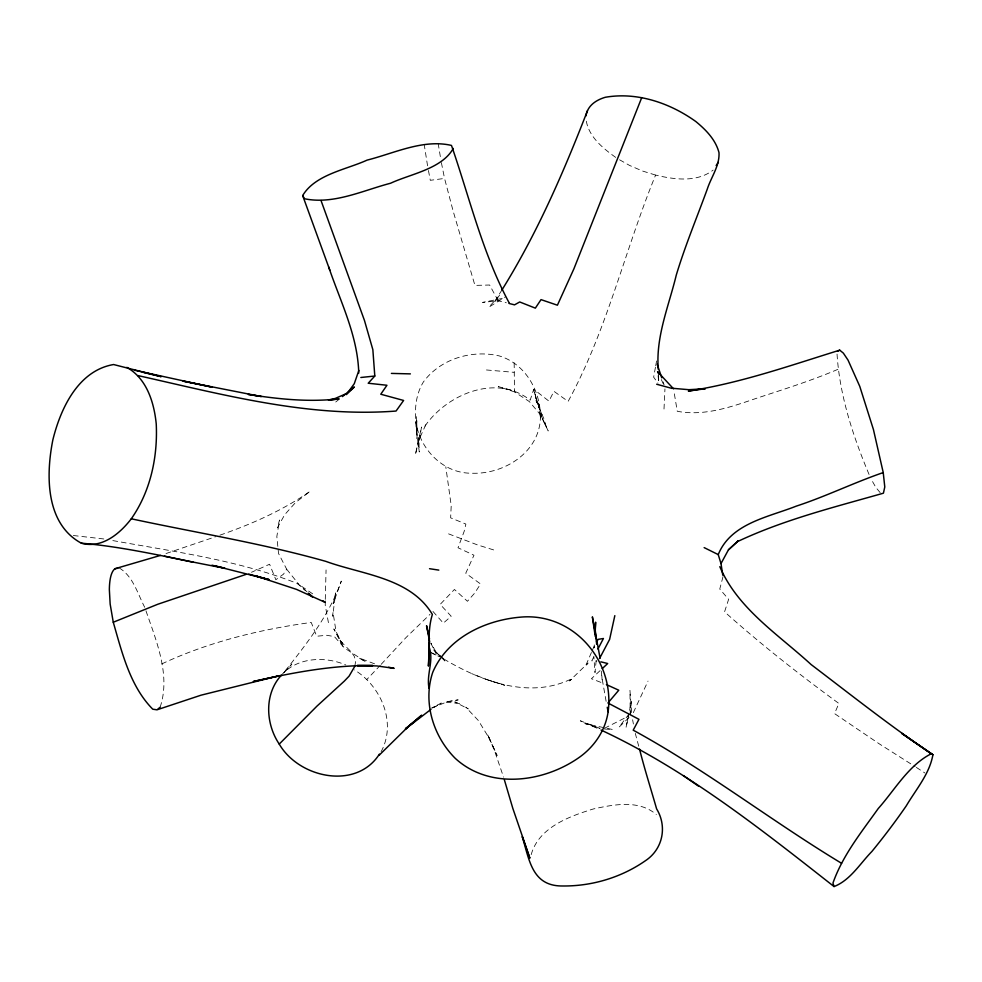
<?xml version="1.0" encoding="UTF-8"?>
<svg xmlns="http://www.w3.org/2000/svg" width="982" height="982" viewBox="0 0 982 982"><rect width="100%" height="100%" fill="white"/><g stroke="black" fill="none" stroke-linecap="round" stroke-linejoin="round"><path stroke-width="0.74" stroke-dasharray="4.91 3.68" d="M325.275 600.849L325.238 605.256L328.528 623.214M325.288 599.376L326.061 569.941M664.004 409.015L664.949 388.921M594.27 644.867L594.098 647.887L595.62 642.707M630.346 714.773L631.352 701.639L626 727.564L628.468 716.639M596.184 660.469L594.994 672.572L593.84 656.504M514.175 362.824L514.47 391.879L529.372 401.601L540.554 414.895L548.202 430.963L539.437 412.047L546.434 427.379L543.868 418.7L536.037 400.546L541.892 414.76L535.313 396.605L539.216 407.395L538.725 403.688L540.468 418.909C541.18 392.051 525.959 363.831 499.114 355.877C471.667 349.531 440.292 358.872 423.365 382.01C410.427 403.295 416.491 428.79 419.289 452.002L418.774 437.567L418.295 446.601L421.499 427.035L415.349 454.776L419.216 439.126L426.127 424.015L424.789 426.335C446.908 394.187 496.315 373.27 530.17 400.202L533.742 389.24L548.95 401.147L553.922 391.315L568.124 401.405C607.036 330.161 624.896 249.907 655.595 175.078C674.364 179.559 696.729 182.689 713.141 170.107M540.407 415.411C541.119 451.303 504.687 474.662 471.667 473.214C442.833 473.459 419.572 448.872 415.791 421.266M837.045 354.072C839.684 396.483 853.689 438.23 870.248 477.264M354.772 666.373L355.705 661.021L354.244 656.295L350.942 651.606L339.134 639.748L342.288 643.161L333.819 628.934L343.283 647.126L336.004 631.303L333.008 612.191L332.677 616.18L335.672 592.919L333.156 603.697L341.294 581.123C329.044 615.677 306.028 644.646 283.516 673.014L291.826 664.127L282.914 673.468M655.448 367.207L653.644 377.162L657.977 383.176M655.706 365.795L656.737 360.099M722.998 576.667L719.769 589.053L728.619 599.327L724.569 611.823C761.001 644.413 799.434 674.622 838.886 703.456L834.54 713.595L878.964 743.656L915.126 766.611M531.201 854.622C538.688 827.495 568.959 816.459 593.251 808.996C613.713 804.491 638.975 799.483 656.344 814.569M381.09 751.746C396.863 722.813 381.139 686.087 354.379 669.92M160.103 707.261C171.114 674.622 155.721 639.54 145.226 608.668M591.409 652.502L585.382 666.483L588.034 663.059L569.523 680.931L572.592 678.329C529.666 700.129 480.407 681.017 442.195 658.05M592.011 651.103L595.018 644.106M633.329 712.637L648.022 681.091M593.815 656.909L591.765 660.849L596.872 661.095M501.962 289.923L493.823 302.886L499.912 294.968L488.864 307.157L505.509 296.81M219.907 535.165C251.564 524.179 282.632 510.48 310.189 491.245L295.447 502.649L284.743 514.629L277.366 527.837L279.514 520.018L276.838 536.577L278.532 553.455L286.658 569.179L283.503 574.163L275.844 579.736L269.596 564.245L251.466 572.285M629.081 713.902L618.991 727.22L629.536 717.056M380.304 665.305L366.777 679.556M381.188 664.311L405.947 637.625L429.993 614.351M281.122 675.481C296.883 657.228 324.784 655.939 345.811 664.974M600.1 670.62L591.397 678.734L603.672 683.435M335.746 402.006L341.343 397.477M433.455 707.641L441.262 703.038L431.97 707.924M604.495 728.263L628.664 716.05M431.699 708.12L447.191 701.774L458.152 699.884L444.723 702.093L460.325 703.615L454.789 701.934L468.242 708.894L465.775 707.163L478.406 720.579L489.38 738.55L497.113 755.502L487.845 735.125L494.351 750.211L503.545 777.143M161.797 663.906C208.638 641.958 260.107 629.376 311.245 622.453L316.67 636.238L326.687 635.28L334.371 636.569L344.449 647.96L366.016 662.064L359.031 657.94L374.719 663.869M837.842 369.367C810.997 380.881 783.022 389.498 755.33 398.68C730.424 407.211 703.885 416.356 677.273 411.286L673.775 390.32M306.949 591.753L297.607 583.59C237.877 559.924 173.63 551.651 110.77 540.21M166.019 553.541L215.795 536.663M502.219 298.442L482.567 302.419L498.156 300.725L506.344 302.787M498.156 300.725L489.613 285.013L474.932 285.406L453.181 211.216L444.551 178.442L430.3 180.307L427.833 167.259M604.507 729.025L612.645 729.528L584.891 723.574L599.953 728.558M486.446 369.969L514.016 372.325M73.319 535.521L103.81 538.971M655.595 175.078L642.51 171.015L629.585 165.442L616.905 158.286M493.639 549.92L477.35 544.863L446.196 532.956M486.925 679.569L504.687 685.252L488.287 680.145L471.777 673.664M599.867 728.313L580.301 720.8L598.443 728.828M431.528 652.846L439.666 656.798M430.128 652.171L439.519 656.737M119.276 567.977C133.159 576.299 137.615 593.717 144.698 607.281M916.341 767.408L924.798 772.932M312.681 593.852L297.607 583.59L305.058 590.28M615.677 157.378C603.132 148.392 589.237 137.247 586.328 121.216M443.741 658.775L433.332 649.691L444.858 660.947L442.772 658.762M441.74 657.67L435.492 651.115L431.086 643.21M432.964 611.455L443.324 623.128L451.204 616.254L440.169 604.396L454.433 589.47L467.457 601.279L474.748 593.018L480.566 583.959L465.738 573.255L473.975 555.235L458.017 547.76L464.13 531.471L465.885 524.069L450.64 517.833L451.217 505.62L445.791 466.769M880.191 492.657L875.809 487.367L870.874 478.627M286.658 569.179L298.062 583.406M430.853 643.222L436.217 654.024M661.303 379.568L663.771 384.846M487.845 735.125L489.38 738.55M663.145 381.961L664.077 384.723M638.717 746.197L635.293 733.394M441.372 162.619L444.551 178.442M606.115 701.332L601.806 676.917M427.563 165.811L424.273 144.87M632.617 719.757L633.39 724.016M438.156 143.311L440.599 158.2M631.659 712.564L629.965 690.542L630.223 714.724M601.279 671.123L601.684 675.469M658.1 375.652L658.726 382.931M601.856 675.677L602.076 679.814M658.529 375.394L658.799 382.882M416.601 416.638L416.773 434.486M416.749 420.64L417.043 438.647L416.749 420.64M514.568 391.106L514.47 391.879L498.365 386.626L514.568 391.106M534.625 392.886L533.521 389.51L539.216 407.395L534.625 392.886"/><path stroke-width="1.47" d="M608.128 711.754C614.941 660.481 572.69 611.946 519.932 617.199C484.556 620.317 447.24 638.153 432.731 672.339C422.665 702.351 433.258 736.353 455.255 758.349C489.785 790.08 544.593 782.47 580.301 756.631A74.497 66.727 -8.9 0 0 608.128 711.754L607.257 707.286M429.453 642.351L428.398 666.103C430.006 648.721 427.096 631.414 432.375 614.425C410.39 577.674 362.567 574.716 325.889 561.385C261.936 543.279 196.204 532.76 131.293 518.791C119.694 533.889 101.649 548.913 81.334 543.193C45.356 523.664 45.859 475.079 52.844 439.924C60.577 408.463 78.204 370.582 113.581 364.531L161.195 376.671L143.36 372.423M594.896 634.274L595.608 622.183L595.276 630.419L596.639 644.18M658.308 369.404C655.522 336.9 668.779 306.114 676.279 275.083C685.068 245.93 696.79 217.795 707.236 189.231C711.152 177.042 719.696 165.933 719.008 152.676C715.633 139.677 705.96 129.894 695.894 121.584C670.105 103.049 637.171 91.719 605.317 97.279A74.632 37.193 21.7 0 0 585.996 115.864M614.83 615.64L609.613 639.405L599.499 658.603M358.86 370.41L354.281 383.692L346.388 394.604L354.342 386.969L342.46 396.568M587.494 110.659C563.57 172.353 537.019 233.63 501.962 289.923M453.279 148.417C441.814 169.014 410.55 173.912 390.603 183.229C362.849 190.471 333.536 204.784 304.506 198.757L302.665 195.565C315.259 174.428 346.118 169.702 367.096 160.115C394.248 153.278 423.156 138.867 451.475 145.422C469.666 198.045 482.641 253.601 509.265 303.057M641.725 97.623L573.893 268.859L557.408 305.206L541.033 299.62L535.35 308.139L519.711 301.965L514.531 304.85L509.081 303.475M354.772 666.373L349.089 676.144L344.326 681.115L316.953 706.132L279.244 744.086C298.909 778.014 356.147 790.424 379.396 754.151M931.341 753.71C908.485 765.26 894.897 789.847 878.252 808.53C861.447 832.122 842.654 855.408 832.969 883.039L834.049 886.562C850.363 880.203 860.048 863.559 871.893 851.468C883.96 836.725 895.461 821.541 906.276 805.854C915.924 789.503 929.598 773.865 932.9 754.765L901.66 733.321L932.9 754.765C890.969 726.57 851.308 695.109 811.095 664.532C778.468 634.544 737.801 608.815 719.818 566.663M722.777 575.219L720.997 563.57L718.235 554.597C730.878 523.283 768.231 517.219 796.267 506.135C825.837 496.462 853.837 482.678 883.235 472.575L873.428 429.515L859.753 386.331L848.031 360.112L843.342 353.115L839.72 350.157C789.859 365.623 740.084 383.213 688.345 391.045L705.322 388.749L688.898 389.694L672.4 388.283M597.928 649.016L603.414 638.509L598.333 639.319L596.528 641.577M720.997 563.57L728.448 549.822L738.133 540.959L728.448 549.822M131.293 518.791C150.516 491.356 157.832 457.011 156.236 423.905C154.076 402.411 146.809 378.671 126.838 367.354M716.148 165.553L718.394 162.153M415.055 721.07L405.492 728.889L421.634 715.215L408.414 726.459L379.224 755.158M321.028 200.537L364.469 320.488L372.853 349.666L374.805 376.032L368.213 383.238L386.957 385.263L380.77 394.224L403.614 400.46L396.053 411.041C308.471 417.792 222.521 394.494 137.848 375.554M281.122 675.481C264.109 694.188 265.582 723.844 279.244 744.086M602.273 668.595L607.698 663.525L600.874 661.831M408.414 726.459L405.492 728.889L431.012 709.335M158.028 708.955L160.103 707.261M837.474 351.36L839.72 350.157M737.457 541.61C783.894 519.662 834.209 507.215 883.432 493.185L884.782 486.962L883.235 472.575M345.811 393.856L335.279 398.422L328.454 400.079M277.133 676.242L201.052 695.182L156.985 709.814L152.762 709.2C130.005 686.185 122.038 652.502 113.274 622.244L157.771 604.261L245.795 574.47M160.483 555.407L115.029 568.713L117.865 568.222M281.478 675.297L253.503 681.508M253.417 681.471C292.697 672.695 332.346 665.023 372.804 665.538L357.166 665.526L376.892 665.943L394.138 668.361L388.614 667.22M330.259 400.226L338.986 398.815C308.753 402.362 278.237 399.085 248.311 394.42L261.322 396.544L183.008 381.126L212.259 387.203L134.362 370.177M360.848 377.493L374.805 376.032M391.401 373.406L410.39 373.884M81.334 543.193C129.845 547.342 177.042 559.642 224.841 568.185L216.273 566.172M429.527 568.701L438.819 570.112M193.344 562.281L164.485 556.168M656.663 384.232L672.118 388.442M248.765 574.114L269.007 579.65L255.86 575.968L296.417 589.347L325.251 602.408L322.734 600.689M211.989 565.178L269.007 579.65M606.41 684.577L618.77 690.211L607.932 703.002L638.951 719.327L633.206 730.178C705.677 769.716 770.993 820.694 841.574 863.301M601.021 730.043C686.209 769.79 760.51 828.82 834.049 886.562M704.143 547.612L718.235 554.597M698.693 786.275L683.349 775.596M308.262 593.153L312.522 596.97L309.183 593.84M673.529 388.823L657.584 371.662L658.824 374.289M302.665 195.565L329.817 270.148M328.651 266.871C340.447 301.744 357.718 335.513 358.761 373.074M657.093 363.991L661.758 377.812M504.367 779.806L512.813 808.346L529.875 858.182L522.264 836.701C529.372 859.79 531.913 886.353 562.76 885.985C591.974 886.267 621.324 877.491 645.334 860.784C662.85 849.27 667.441 826.586 656.614 808.873C650.894 788.927 644.585 769.139 639.515 749.021M429.527 638.938L426.544 625.706L429.699 641.897M600.076 658.1L592.379 616.856L595.239 636.373M429.208 647.261C434.056 660.96 426.2 674.364 429.036 688.259M113.274 622.244L110.156 604.077L109.358 589.642A85.876 21.273 73.4 0 1 115.029 568.713"/></g></svg>
